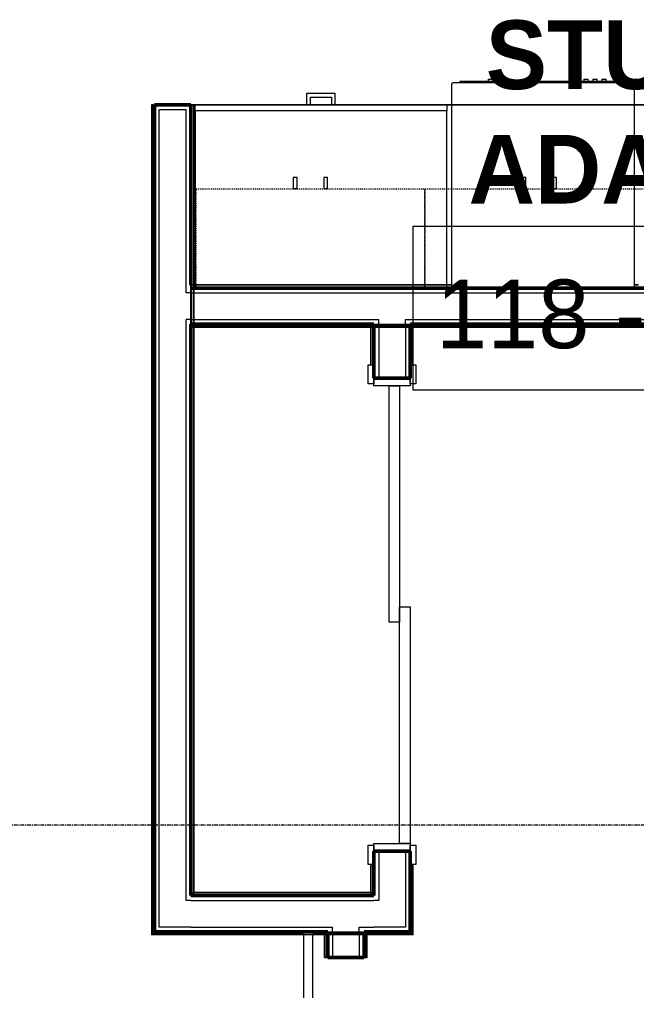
# Model space of a CAD drawing. Header units: inches. Extents: x -4218 to -1830, y 9756 to 12426.
# Drawn here: x -3110.9 to -3030.1, y 11825.5 to 11952.8 of the extents above; entities that cross this region are included whole.
import ezdxf

# ---------------------------------------------------------------- set-up
doc = ezdxf.new("R2010")
doc.units = ezdxf.units.IN
doc.header["$MEASUREMENT"] = 0
doc.linetypes.add('Dash', pattern=[0.25, 0.125, -0.125])
doc.linetypes.add('Grid Line 1_2_', pattern=[0.875, 0.5, -0.125, 0.125, -0.125])
for name, color, linetype, lineweight in [('0-1', 7, 'Continuous', 5), ('0-2', 252, 'Continuous', 9), ('A-AREA-IDEN', 2, 'Continuous', 9), ('A-DOOR-1', 7, 'Continuous', 9), ('A-DOOR-2', 50, 'Continuous', 20), ('A-DOOR-3', 250, 'Continuous', 50), ('A-DOOR-FRAM-1', 50, 'Continuous', 20), ('A-WALL-1', 250, 'Continuous', 50), ('A-WALL-2', 10, 'Continuous', 13), ('A-WALL-3', 253, 'Continuous', 9), ('A-WALL-4', 254, 'Continuous', 9), ('A-WALL-5', 252, 'Continuous', 9), ('A-WALL-6', 7, 'Continuous', 9), ('A-WALL-7', 90, 'Continuous', 9), ('A-WALL-8', 113, 'Continuous', 9), ('Q-CASE-1', 253, 'Continuous', 9), ('Q-CASE-2', 252, 'Continuous', 9), ('Q-CASE-3', 7, 'Continuous', 9), ('Q-CASE-5', 254, 'Continuous', 9), ('Q-CASE-6', 7, 'Dash', 9), ('Q-SPCQ-1', 7, 'Continuous', 9), ('Q-SPCQ-2', 253, 'Continuous', 9), ('Q-SPCQ-3', 252, 'Continuous', 9), ('Q-SPCQ-4', 254, 'Continuous', 9), ('S-GRID-1', 1, 'Grid Line 1_2_', 9)]:
    doc.layers.add(name, color=color, linetype=linetype, lineweight=lineweight)
doc.styles.add('Century Gothic', font='ufonts.com_century-gothic.ttf', dxfattribs={"height": 9})
doc.styles.add('Century Gothic_B', font='GOTHICB.TTF', dxfattribs={"height": 9})

# ---------------------------------------------------------------- blocks, each defined once
blk = doc.blocks.new('Basic Wall _ INT - W4BØF - _5_8 GYP - 2X4 WOOD_BATT_ - 5_8 GYP_ - ___-2701543-BACKGROUND - 1ST FLOOR')
at = {"layer": 'A-WALL-3'}
for p, q in [((-3065.71, 11833.21), (-3065.65, 11833.21)), ((-3065.65, 11833.21), (-3065.36, 11833.21)), ((-3065.42, 11833.02), (-3065.42, 11833.07)), ((-3065.42, 11832.93), (-3065.42, 11833.01)), ((-3065.42, 11832.82), (-3065.42, 11832.92)), ((-3065.77, 11793.86), (-3065.73, 11793.86)), ((-3065.77, 11793.86), (-3065.77, 11789.74)), ((-3065.73, 11793.86), (-3065.65, 11793.86)), ((-3065.65, 11793.86), (-3065.36, 11793.86)), ((-3065.42, 11790.36), (-3065.42, 11793.86)), ((-3065.42, 11789.74), (-3065.42, 11790.34)), ((-3065.42, 11789.54), (-3065.42, 11789.59)), ((-3065.42, 11789.45), (-3065.42, 11789.53)), ((-3065.42, 11789.33), (-3065.42, 11789.44)), ((-3065.77, 11743.34), (-3065.77, 11742.74)), ((-3065.77, 11742.74), (-3065.75, 11742.74))]:
    blk.add_line(p, q, dxfattribs=at)
at = {"layer": 'A-WALL-4'}
for p, q in [((-3065.75, 11833.21), (-3065.77, 11833.21)), ((-3065.57, 11833.21), (-3065.63, 11833.21)), ((-3065.42, 11833.21), (-3065.57, 11833.21)), ((-3065.36, 11833.21), (-3065.42, 11833.21)), ((-3065.75, 11793.86), (-3065.77, 11793.86)), ((-3065.57, 11793.86), (-3065.63, 11793.86)), ((-3065.42, 11793.86), (-3065.57, 11793.86)), ((-3065.36, 11793.86), (-3065.42, 11793.86))]:
    blk.add_line(p, q, dxfattribs=at)
at = {"layer": 'A-WALL-5'}
for p, q in [((-3065.77, 11833.21), (-3065.73, 11833.21)), ((-3065.77, 11833.21), (-3065.77, 11829.86)), ((-3065.73, 11833.21), (-3065.71, 11833.21)), ((-3065.36, 11833.02), (-3065.36, 11833.07)), ((-3065.36, 11832.93), (-3065.36, 11833.01)), ((-3065.36, 11832.82), (-3065.36, 11832.92)), ((-3065.42, 11829.86), (-3065.42, 11832.8)), ((-3065.77, 11829.86), (-3065.75, 11829.86)), ((-3065.63, 11829.86), (-3065.57, 11829.86)), ((-3065.57, 11829.86), (-3065.42, 11829.86)), ((-3065.42, 11829.86), (-3065.36, 11829.86)), ((-3065.65, 11790.36), (-3065.65, 11793.86)), ((-3065.36, 11790.36), (-3065.36, 11793.86)), ((-3065.77, 11789.74), (-3065.77, 11743.36)), ((-3065.65, 11789.74), (-3065.65, 11790.36)), ((-3065.36, 11789.74), (-3065.36, 11790.34)), ((-3065.42, 11742.74), (-3065.42, 11789.33)), ((-3065.36, 11789.54), (-3065.36, 11789.59)), ((-3065.36, 11789.45), (-3065.36, 11789.53)), ((-3065.36, 11789.33), (-3065.36, 11789.44)), ((-3065.73, 11742.74), (-3065.77, 11742.74)), ((-3065.63, 11742.74), (-3065.57, 11742.74)), ((-3065.57, 11742.74), (-3065.42, 11742.74)), ((-3065.42, 11742.74), (-3065.36, 11742.74))]:
    blk.add_line(p, q, dxfattribs=at)
at = {"layer": 'A-WALL-6'}
for p, q in [((-3065.65, 11829.86), (-3065.65, 11833.21)), ((-3065.36, 11829.86), (-3065.36, 11832.8)), ((-3065.73, 11829.86), (-3065.77, 11829.86)), ((-3065.65, 11829.86), (-3065.73, 11829.86)), ((-3065.36, 11829.86), (-3065.65, 11829.86)), ((-3065.65, 11742.74), (-3065.65, 11789.74)), ((-3065.36, 11742.74), (-3065.36, 11789.33)), ((-3065.65, 11742.74), (-3065.73, 11742.74)), ((-3065.36, 11742.74), (-3065.65, 11742.74))]:
    blk.add_line(p, q, dxfattribs=at)
blk = doc.blocks.new('Basic Wall _ INT - W4BØF - _5_8 GYP - 2X4 WOOD_BATT_ - 5_8 GYP_ - ___-2701544-BACKGROUND - 1ST FLOOR')
at = {"layer": 'A-WALL-3'}
for p, q in [((-3070.94, 11833.21), (-3070.65, 11833.21)), ((-3070.87, 11832.95), (-3070.87, 11833.01)), ((-3070.87, 11832.84), (-3070.87, 11832.92)), ((-3070.65, 11833.21), (-3070.59, 11833.21)), ((-3070.65, 11742.74), (-3070.94, 11742.74)), ((-3070.87, 11742.74), (-3070.87, 11743.36)), ((-3070.57, 11742.74), (-3070.65, 11742.74)), ((-3070.52, 11742.74), (-3070.57, 11742.74)), ((-3070.52, 11743.36), (-3070.52, 11742.74))]:
    blk.add_line(p, q, dxfattribs=at)
at = {"layer": 'A-WALL-4'}
for p, q in [((-3070.87, 11833.21), (-3070.94, 11833.21)), ((-3070.73, 11833.21), (-3070.87, 11833.21)), ((-3070.66, 11833.21), (-3070.73, 11833.21)), ((-3070.52, 11833.21), (-3070.55, 11833.21)), ((-3070.94, 11742.74), (-3070.87, 11742.74)), ((-3070.87, 11742.74), (-3070.73, 11742.74)), ((-3070.73, 11742.74), (-3070.66, 11742.74)), ((-3070.55, 11742.74), (-3070.52, 11742.74))]:
    blk.add_line(p, q, dxfattribs=at)
at = {"layer": 'A-WALL-5'}
for p, q in [((-3070.94, 11832.95), (-3070.94, 11833.01)), ((-3070.94, 11832.84), (-3070.94, 11832.92)), ((-3070.59, 11833.21), (-3070.57, 11833.21)), ((-3070.57, 11833.21), (-3070.52, 11833.21)), ((-3070.52, 11833.21), (-3070.52, 11829.86)), ((-3070.87, 11829.86), (-3070.87, 11832.8)), ((-3070.94, 11829.86), (-3070.87, 11829.86)), ((-3070.87, 11829.86), (-3070.73, 11829.86)), ((-3070.73, 11829.86), (-3070.66, 11829.86)), ((-3070.55, 11829.86), (-3070.52, 11829.86)), ((-3070.87, 11793.86), (-3070.94, 11793.86)), ((-3070.73, 11793.86), (-3070.87, 11793.86)), ((-3070.87, 11743.36), (-3070.87, 11793.86)), ((-3070.66, 11793.86), (-3070.73, 11793.86)), ((-3070.52, 11793.86), (-3070.55, 11793.86)), ((-3070.52, 11793.86), (-3070.52, 11743.36)), ((-3070.94, 11742.74), (-3070.94, 11743.36)), ((-3070.65, 11743.36), (-3070.65, 11742.74))]:
    blk.add_line(p, q, dxfattribs=at)
at = {"layer": 'A-WALL-6'}
for p, q in [((-3070.65, 11833.21), (-3070.65, 11829.86)), ((-3070.94, 11829.86), (-3070.94, 11832.8)), ((-3070.65, 11829.86), (-3070.94, 11829.86)), ((-3070.57, 11829.86), (-3070.65, 11829.86)), ((-3070.52, 11829.86), (-3070.57, 11829.86)), ((-3070.94, 11793.86), (-3070.65, 11793.86)), ((-3070.94, 11743.36), (-3070.94, 11793.86)), ((-3070.65, 11793.86), (-3070.65, 11743.36)), ((-3070.65, 11793.86), (-3070.57, 11793.86)), ((-3070.57, 11793.86), (-3070.52, 11793.86))]:
    blk.add_line(p, q, dxfattribs=at)
blk = doc.blocks.new('Basic Wall _ INT - W4BØF - _5_8 GYP - 2X4 WOOD_BATT_ - 5_8 GYP_ - ___-2701547-BACKGROUND - 1ST FLOOR')
at = {"layer": 'A-WALL-3'}
for p, q in [((-3064.9, 11912.86), (-3064.61, 11912.86)), ((-3064.84, 11912.66), (-3064.84, 11912.71)), ((-3064.84, 11912.57), (-3064.84, 11912.65)), ((-3064.84, 11912.45), (-3064.84, 11912.55)), ((-3064.61, 11912.86), (-3064.55, 11912.86)), ((-3064.49, 11907.55), (-3064.49, 11905.8)), ((-3064.49, 11843.8), (-3064.49, 11842.05)), ((-3064.9, 11838.37), (-3064.84, 11838.31)), ((-3064.84, 11838.31), (-3064.69, 11838.17)), ((-3064.69, 11838.16), (-3064.63, 11838.1)), ((-3064.51, 11837.98), (-3064.49, 11837.96))]:
    blk.add_line(p, q, dxfattribs=at)
at = {"layer": 'A-WALL-4'}
for p, q in [((-3064.84, 11912.86), (-3064.9, 11912.86)), ((-3064.69, 11912.86), (-3064.84, 11912.86)), ((-3064.63, 11912.86), (-3064.69, 11912.86)), ((-3064.49, 11912.86), (-3064.51, 11912.86))]:
    blk.add_line(p, q, dxfattribs=at)
at = {"layer": 'A-WALL-5'}
for p, q in [((-3064.9, 11912.66), (-3064.9, 11912.71)), ((-3064.9, 11912.57), (-3064.9, 11912.65)), ((-3064.9, 11912.45), (-3064.9, 11912.55)), ((-3064.84, 11907.55), (-3064.84, 11912.45)), ((-3064.55, 11912.86), (-3064.53, 11912.86)), ((-3064.53, 11912.86), (-3064.49, 11912.86)), ((-3064.49, 11912.86), (-3064.49, 11907.55)), ((-3064.84, 11838.31), (-3064.84, 11842.05)), ((-3064.49, 11842.05), (-3064.49, 11837.96))]:
    blk.add_line(p, q, dxfattribs=at)
at = {"layer": 'A-WALL-6'}
for p, q in [((-3064.9, 11907.55), (-3064.9, 11912.45)), ((-3064.61, 11912.86), (-3064.61, 11907.55)), ((-3064.9, 11838.37), (-3064.9, 11842.05)), ((-3064.61, 11842.05), (-3064.61, 11838.08))]:
    blk.add_line(p, q, dxfattribs=at)
at = {"layer": 'A-WALL-6', "flags": 128}
for points in [[(-3064.61, 11838.08), (-3064.63, 11838.1), (-3064.69, 11838.16), (-3064.78, 11838.25), (-3064.9, 11838.37)], [(-3064.53, 11838), (-3064.55, 11838.02), (-3064.57, 11838.04), (-3064.59, 11838.06), (-3064.6, 11838.07), (-3064.61, 11838.08), (-3064.61, 11838.08)]]:
    blk.add_lwpolyline(points, dxfattribs=at)
blk = doc.blocks.new('Basic Wall _ INT - W4BØF - _5_8 GYP - 2X4 WOOD_BATT_ - 5_8 GYP_ - ___-2701548-BACKGROUND - 1ST FLOOR')
at = {"layer": 'A-WALL-3'}
for p, q in [((-3059.67, 11912.86), (-3059.61, 11912.86)), ((-3059.61, 11912.86), (-3059.32, 11912.86)), ((-3059.39, 11912.66), (-3059.39, 11912.71)), ((-3059.39, 11912.57), (-3059.39, 11912.64)), ((-3059.39, 11912.45), (-3059.39, 11912.55)), ((-3059.74, 11907.55), (-3059.74, 11905.8)), ((-3059.74, 11833.21), (-3059.71, 11833.19)), ((-3059.6, 11833.07), (-3059.53, 11833.01)), ((-3059.53, 11833), (-3059.39, 11832.86)), ((-3059.39, 11832.86), (-3059.32, 11832.8))]:
    blk.add_line(p, q, dxfattribs=at)
at = {"layer": 'A-WALL-4'}
for p, q in [((-3059.71, 11912.86), (-3059.74, 11912.86)), ((-3059.53, 11912.86), (-3059.6, 11912.86)), ((-3059.39, 11912.86), (-3059.53, 11912.86)), ((-3059.32, 11912.86), (-3059.39, 11912.86))]:
    blk.add_line(p, q, dxfattribs=at)
at = {"layer": 'A-WALL-5'}
for p, q in [((-3059.74, 11912.86), (-3059.69, 11912.86)), ((-3059.74, 11912.86), (-3059.74, 11907.55)), ((-3059.69, 11912.86), (-3059.67, 11912.86)), ((-3059.39, 11907.55), (-3059.39, 11912.45)), ((-3059.32, 11912.66), (-3059.32, 11912.71)), ((-3059.32, 11912.57), (-3059.32, 11912.64)), ((-3059.32, 11912.45), (-3059.32, 11912.55)), ((-3059.74, 11842.05), (-3059.74, 11833.21)), ((-3059.39, 11832.86), (-3059.39, 11842.05))]:
    blk.add_line(p, q, dxfattribs=at)
at = {"layer": 'A-WALL-6'}
for p, q in [((-3059.61, 11907.55), (-3059.61, 11912.86)), ((-3059.32, 11907.55), (-3059.32, 11912.45)), ((-3059.61, 11833.08), (-3059.61, 11842.05)), ((-3059.32, 11832.8), (-3059.32, 11842.05))]:
    blk.add_line(p, q, dxfattribs=at)
at = {"layer": 'A-WALL-6', "flags": 128}
for points in [[(-3059.61, 11833.08), (-3059.61, 11833.09), (-3059.62, 11833.1), (-3059.64, 11833.11), (-3059.65, 11833.13), (-3059.67, 11833.15), (-3059.69, 11833.17)], [(-3059.32, 11832.8), (-3059.44, 11832.92), (-3059.53, 11833.01), (-3059.59, 11833.07), (-3059.61, 11833.08)]]:
    blk.add_lwpolyline(points, dxfattribs=at)
blk = doc.blocks.new('SLIDING - FLUSH - 5-0 x 6-8-3203586-BACKGROUND - 1ST FLOOR')
at = {"layer": 'A-DOOR-1'}
for p, q in [((-32.75, 3.25), (-30.25, 3.25)), ((-32.75, 2.5), (-32.75, 3.25)), ((-30.25, 3.25), (-30.25, 2.5)), ((30.25, 3.25), (32.75, 3.25)), ((30.25, 2.5), (30.25, 3.25)), ((32.75, 3.25), (32.75, 2.5)), ((-30.25, 2.5), (-32.75, 2.5)), ((32.75, 2.5), (30.25, 2.5)), ((-32.75, -2.25), (-30.25, -2.25)), ((-32.75, -3), (-32.75, -2.25)), ((-30.25, -2.25), (-30.25, -3)), ((30.25, -2.25), (32.75, -2.25)), ((30.25, -3), (30.25, -2.25)), ((32.75, -2.25), (32.75, -3)), ((-30.25, -3), (-32.75, -3)), ((32.75, -3), (30.25, -3))]:
    blk.add_line(p, q, dxfattribs=at)
at = {"layer": 'A-DOOR-2'}
for p, q in [((-1, -0.88), (-1, 0.5)), ((-1, 0.5), (30, 0.5)), ((30, 0.5), (30, -0.88)), ((-30, -2.25), (-30, -0.88)), ((-30, -0.88), (1, -0.88)), ((30, -0.88), (-1, -0.88)), ((1, -0.88), (1, -2.25)), ((1, -2.25), (-30, -2.25))]:
    blk.add_line(p, q, dxfattribs=at)
at = {"layer": 'A-DOOR-FRAM-1'}
for p, q in [((-31, -2.25), (-31, 2.5)), ((-31, 2.5), (-30, 2.5)), ((-30, 2.5), (-30, -2.25)), ((30, 2.5), (31, 2.5)), ((30, -2.25), (30, 2.5)), ((31, 2.5), (31, -2.25)), ((-30, -2.25), (-31, -2.25)), ((31, -2.25), (30, -2.25))]:
    blk.add_line(p, q, dxfattribs=at)
blk = doc.blocks.new('Basic Wall _ INT - W4BØF - _5_8 GYP - 2X4 WOOD_BATT_ - 5_8 GYP_ - ___-2701550-BACKGROUND - 1ST FLOOR')
at = {"layer": 'A-WALL-3'}
for p, q in [((-3088.49, 11912.74), (-3088.49, 11912.8)), ((-3088.49, 11912.45), (-3088.49, 11912.74)), ((-3088.19, 11912.51), (-3088.26, 11912.51)), ((-3088.07, 11912.51), (-3088.16, 11912.51)), ((-3064.79, 11912.51), (-3064.9, 11912.51)), ((-3064.69, 11912.51), (-3064.78, 11912.51)), ((-3064.63, 11912.51), (-3064.69, 11912.51)), ((-3064.49, 11912.86), (-3059.74, 11912.86)), ((-3060.36, 11912.51), (-3064.46, 11912.51)), ((-3059.74, 11912.51), (-3060.33, 11912.51)), ((-3059.54, 11912.51), (-3059.59, 11912.51)), ((-3059.45, 11912.51), (-3059.53, 11912.51)), ((-3059.33, 11912.51), (-3059.44, 11912.51)), ((-2939.77, 11912.86), (-2938.55, 11912.86)), ((-2938.55, 11912.51), (-2939.77, 11912.51)), ((-2938.55, 11912.84), (-2938.55, 11912.86)), ((-2938.55, 11912.66), (-2938.55, 11912.72)), ((-2938.55, 11912.51), (-2938.55, 11912.66)), ((-2938.55, 11912.45), (-2938.55, 11912.51))]:
    blk.add_line(p, q, dxfattribs=at)
at = {"layer": 'A-WALL-4'}
for p, q in [((-3088.49, 11912.86), (-3088.49, 11912.84)), ((-3088.49, 11912.72), (-3088.49, 11912.66)), ((-3088.49, 11912.66), (-3088.49, 11912.51)), ((-3088.49, 11912.51), (-3088.49, 11912.45))]:
    blk.add_line(p, q, dxfattribs=at)
at = {"layer": 'A-WALL-5'}
for p, q in [((-3088.49, 11912.82), (-3088.49, 11912.86)), ((-3088.49, 11912.86), (-3064.49, 11912.86)), ((-3088.49, 11912.8), (-3088.49, 11912.82)), ((-3088.19, 11912.45), (-3088.26, 11912.45)), ((-3088.07, 11912.45), (-3088.16, 11912.45)), ((-3064.9, 11912.51), (-3088.07, 11912.51)), ((-3064.79, 11912.45), (-3064.9, 11912.45)), ((-3064.69, 11912.45), (-3064.78, 11912.45)), ((-3064.63, 11912.45), (-3064.69, 11912.45)), ((-3064.48, 11912.74), (-3060.36, 11912.74)), ((-3060.36, 11912.45), (-3064.45, 11912.45)), ((-3060.35, 11912.74), (-3059.74, 11912.74)), ((-3059.74, 11912.45), (-3060.32, 11912.45)), ((-3059.74, 11912.86), (-2939.77, 11912.86)), ((-3059.54, 11912.45), (-3059.59, 11912.45)), ((-3059.45, 11912.45), (-3059.53, 11912.45)), ((-3059.33, 11912.45), (-3059.44, 11912.45)), ((-2939.77, 11912.51), (-3059.33, 11912.51)), ((-2939.77, 11912.74), (-2938.55, 11912.74)), ((-2938.55, 11912.45), (-2939.77, 11912.45)), ((-2938.55, 11912.86), (-2938.55, 11912.82)), ((-2938.55, 11912.82), (-2938.55, 11912.76)), ((-2938.55, 11912.76), (-2938.55, 11912.74)), ((-2938.55, 11912.74), (-2938.55, 11912.45))]:
    blk.add_line(p, q, dxfattribs=at)
at = {"layer": 'A-WALL-6'}
for p, q in [((-3088.49, 11912.74), (-3064.49, 11912.74)), ((-3064.9, 11912.45), (-3088.07, 11912.45)), ((-3059.74, 11912.74), (-2939.77, 11912.74)), ((-2939.77, 11912.45), (-3059.32, 11912.45))]:
    blk.add_line(p, q, dxfattribs=at)
blk = doc.blocks.new('Basic Wall _ INT - W4BØF - _5_8 GYP - 2X4 WOOD_BATT_ - 5_8 GYP_ - ___-2701549-BACKGROUND - 1ST FLOOR')
at = {"layer": 'A-WALL-3'}
for p, q in [((-3087.2, 11917.74), (-3088.49, 11917.74)), ((-3088.28, 11918.03), (-3088.33, 11918.03)), ((-3088.19, 11918.03), (-3088.26, 11918.03)), ((-3088.07, 11918.03), (-3088.16, 11918.03)), ((-3054.31, 11917.74), (-3087.07, 11917.74)), ((-3029.8, 11917.74), (-3030.31, 11917.74)), ((-2964.8, 11917.74), (-2996.8, 11917.74)), ((-2938.55, 11917.97), (-2939.77, 11917.97)), ((-2939.77, 11917.61), (-2938.55, 11917.61)), ((-2938.55, 11917.97), (-2938.55, 11918.03)), ((-2938.55, 11917.82), (-2938.55, 11917.97)), ((-2938.55, 11917.75), (-2938.55, 11917.82)), ((-2938.55, 11917.61), (-2938.55, 11917.64))]:
    blk.add_line(p, q, dxfattribs=at)
at = {"layer": 'A-WALL-4'}
for p, q in [((-3088.49, 11917.74), (-3088.49, 11917.99)), ((-3088.49, 11917.68), (-3088.49, 11917.74)), ((-3088.49, 11917.66), (-3088.49, 11917.68)), ((-3088.49, 11917.61), (-3088.49, 11917.66)), ((-3088.49, 11917.61), (-3054.31, 11917.61)), ((-3088.28, 11917.97), (-3088.33, 11917.97)), ((-3088.19, 11917.97), (-3088.26, 11917.97)), ((-3088.07, 11917.97), (-3088.16, 11917.97)), ((-3084.52, 11917.97), (-3088.07, 11917.97)), ((-3054.31, 11917.97), (-3084.5, 11917.97)), ((-3029.8, 11917.97), (-3030.31, 11917.97)), ((-3030.31, 11917.61), (-3029.8, 11917.61)), ((-3029.8, 11917.61), (-2996.8, 11917.61)), ((-2964.8, 11917.97), (-2996.8, 11917.97)), ((-2996.8, 11917.61), (-2964.8, 11917.61)), ((-2964.8, 11917.61), (-2939.8, 11917.61))]:
    blk.add_line(p, q, dxfattribs=at)
at = {"layer": 'A-WALL-5'}
for p, q in [((-3083.82, 11918.03), (-3088.07, 11918.03)), ((-3054.31, 11918.03), (-3083.79, 11918.03)), ((-3029.8, 11918.03), (-3030.31, 11918.03)), ((-2964.8, 11918.03), (-2996.8, 11918.03)), ((-2938.55, 11918.03), (-2939.77, 11918.03)), ((-2938.55, 11917.74), (-2939.77, 11917.74)), ((-2938.55, 11918.03), (-2938.55, 11917.74)), ((-2938.55, 11917.74), (-2938.55, 11917.66)), ((-2938.55, 11917.66), (-2938.55, 11917.61))]:
    blk.add_line(p, q, dxfattribs=at)
at = {"layer": 'A-WALL-7'}
for p, q in [((-3088.49, 11917.97), (-3088.49, 11917.82)), ((-3088.49, 11917.82), (-3088.49, 11917.75)), ((-3088.49, 11917.64), (-3088.49, 11917.61))]:
    blk.add_line(p, q, dxfattribs=at)
blk = doc.blocks.new('Basic Wall _ INT - W4BØF - _5_8 GYP - 2X4 WOOD_BATT_ - 5_8 GYP_ - ___-2701551-BACKGROUND - 1ST FLOOR')
at = {"layer": 'A-WALL-3'}
for p, q in [((-3088.49, 11941.61), (-3088.44, 11941.61)), ((-3088.44, 11941.61), (-3088.36, 11941.61)), ((-3088.36, 11941.61), (-3088.07, 11941.61)), ((-3088.36, 11941.11), (-3088.36, 11941.58)), ((-3088.07, 11941.61), (-3088.07, 11941.11)), ((-3088.49, 11917.99), (-3088.49, 11941.11)), ((-3088.14, 11941.11), (-3088.14, 11918.03)), ((-3088.49, 11912.86), (-3088.49, 11917.61)), ((-3088.36, 11917.63), (-3088.36, 11917.99)), ((-3088.14, 11917.61), (-3088.14, 11916.99)), ((-3088.14, 11916.94), (-3088.14, 11913.49)), ((-3088.14, 11913.48), (-3088.14, 11912.86)), ((-3088.14, 11912.72), (-3088.14, 11912.66)), ((-3088.14, 11912.66), (-3088.14, 11912.57)), ((-3088.14, 11912.57), (-3088.14, 11912.45)), ((-3088.35, 11838.1), (-3088.28, 11838.16)), ((-3088.28, 11838.17), (-3088.14, 11838.31)), ((-3088.14, 11838.31), (-3088.07, 11838.37)), ((-3088.49, 11837.96), (-3088.46, 11837.98))]:
    blk.add_line(p, q, dxfattribs=at)
at = {"layer": 'A-WALL-4'}
for p, q in [((-3088.46, 11941.61), (-3088.49, 11941.61)), ((-3088.49, 11941.11), (-3088.49, 11941.61)), ((-3088.28, 11941.61), (-3088.35, 11941.61)), ((-3088.14, 11941.61), (-3088.28, 11941.61)), ((-3088.07, 11941.61), (-3088.14, 11941.61)), ((-3088.14, 11941.61), (-3088.14, 11941.11)), ((-3088.49, 11917.61), (-3088.49, 11917.99)), ((-3088.14, 11917.99), (-3088.14, 11917.91)), ((-3088.14, 11917.91), (-3088.14, 11917.82)), ((-3088.14, 11917.82), (-3088.14, 11917.76)), ((-3088.07, 11917.99), (-3088.07, 11917.91)), ((-3088.07, 11917.91), (-3088.07, 11917.82)), ((-3088.07, 11917.82), (-3088.07, 11917.76))]:
    blk.add_line(p, q, dxfattribs=at)
at = {"layer": 'A-WALL-5'}
for p, q in [((-3088.36, 11917.99), (-3088.36, 11941.11)), ((-3088.07, 11941.11), (-3088.07, 11917.99)), ((-3088.36, 11916.99), (-3088.36, 11917.61)), ((-3088.36, 11913.49), (-3088.36, 11916.97)), ((-3088.07, 11917.61), (-3088.07, 11916.94)), ((-3088.07, 11916.93), (-3088.07, 11913.49)), ((-3088.36, 11912.86), (-3088.36, 11913.49)), ((-3088.07, 11913.48), (-3088.07, 11912.86)), ((-3088.49, 11837.96), (-3088.49, 11912.86)), ((-3088.14, 11912.45), (-3088.14, 11838.31)), ((-3088.07, 11912.72), (-3088.07, 11912.66)), ((-3088.07, 11912.66), (-3088.07, 11912.57)), ((-3088.07, 11912.57), (-3088.07, 11912.45))]:
    blk.add_line(p, q, dxfattribs=at)
at = {"layer": 'A-WALL-6'}
for p, q in [((-3088.36, 11838.08), (-3088.36, 11912.86)), ((-3088.07, 11912.45), (-3088.07, 11838.37))]:
    blk.add_line(p, q, dxfattribs=at)
at = {"layer": 'A-WALL-6', "flags": 128}
for points in [[(-3088.36, 11838.08), (-3088.36, 11838.08), (-3088.37, 11838.07), (-3088.39, 11838.06), (-3088.4, 11838.04), (-3088.42, 11838.02), (-3088.44, 11838)], [(-3088.07, 11838.37), (-3088.19, 11838.25), (-3088.28, 11838.16), (-3088.34, 11838.1), (-3088.36, 11838.08)]]:
    blk.add_lwpolyline(points, dxfattribs=at)
blk = doc.blocks.new('Basic Wall _ INT - W4BØF - _5_8 GYP - 2X4 WOOD_BATT_ - 5_8 GYP_ - ___-2701552-BACKGROUND - 1ST FLOOR')
at = {"layer": 'A-WALL-3'}
for p, q in [((-3093.59, 11832.86), (-3093.44, 11833)), ((-3093.44, 11833.01), (-3093.38, 11833.07)), ((-3093.26, 11833.19), (-3093.24, 11833.21)), ((-3093.65, 11832.8), (-3093.59, 11832.86))]:
    blk.add_line(p, q, dxfattribs=at)
at = {"layer": 'A-WALL-5'}
for p, q in [((-3093.59, 11941.61), (-3093.65, 11941.61)), ((-3093.44, 11941.61), (-3093.59, 11941.61)), ((-3093.59, 11941.61), (-3093.59, 11832.86)), ((-3093.38, 11941.61), (-3093.44, 11941.61)), ((-3093.24, 11941.61), (-3093.26, 11941.61)), ((-3093.24, 11833.21), (-3093.24, 11941.61))]:
    blk.add_line(p, q, dxfattribs=at)
at = {"layer": 'A-WALL-6'}
for p, q in [((-3093.65, 11941.61), (-3093.36, 11941.61)), ((-3093.65, 11941.61), (-3093.65, 11832.8)), ((-3093.36, 11941.61), (-3093.36, 11833.08)), ((-3093.36, 11941.61), (-3093.28, 11941.61)), ((-3093.28, 11941.61), (-3093.24, 11941.61))]:
    blk.add_line(p, q, dxfattribs=at)
at = {"layer": 'A-WALL-6', "flags": 128}
for points in [[(-3093.36, 11833.08), (-3093.38, 11833.07), (-3093.44, 11833.01), (-3093.53, 11832.92), (-3093.65, 11832.8)], [(-3093.28, 11833.17), (-3093.3, 11833.15), (-3093.32, 11833.13), (-3093.34, 11833.11), (-3093.35, 11833.1), (-3093.36, 11833.09), (-3093.36, 11833.08)]]:
    blk.add_lwpolyline(points, dxfattribs=at)
blk = doc.blocks.new('Basic Wall _ INT - W4BØF - _5_8 GYP - 2X4 WOOD_BATT_ - 5_8 GYP_ - ___-2701553-BACKGROUND - 1ST FLOOR')
at = {"layer": 'A-WALL-3'}
for p, q in [((-3093.44, 11833), (-3093.59, 11832.86)), ((-3093.38, 11833.07), (-3093.44, 11833.01)), ((-3093.24, 11833.21), (-3093.26, 11833.19)), ((-3070.52, 11833.21), (-3065.77, 11833.21)), ((-3059.71, 11833.19), (-3059.74, 11833.21)), ((-3059.53, 11833.01), (-3059.6, 11833.07)), ((-3059.39, 11832.86), (-3059.53, 11833)), ((-3093.59, 11832.86), (-3093.65, 11832.8)), ((-3070.83, 11832.86), (-3070.94, 11832.86)), ((-3070.74, 11832.86), (-3070.82, 11832.86)), ((-3070.67, 11832.86), (-3070.73, 11832.86)), ((-3065.77, 11832.86), (-3070.52, 11832.86)), ((-3065.58, 11832.86), (-3065.63, 11832.86)), ((-3065.49, 11832.86), (-3065.57, 11832.86)), ((-3065.37, 11832.86), (-3065.48, 11832.86)), ((-3059.32, 11832.8), (-3059.39, 11832.86))]:
    blk.add_line(p, q, dxfattribs=at)
at = {"layer": 'A-WALL-5'}
for p, q in [((-3093.24, 11833.21), (-3070.52, 11833.21)), ((-3070.5, 11833.08), (-3066.4, 11833.08)), ((-3066.38, 11833.08), (-3065.77, 11833.08)), ((-3065.77, 11833.21), (-3059.74, 11833.21)), ((-3073.72, 11832.86), (-3093.59, 11832.86)), ((-3070.94, 11832.86), (-3072.47, 11832.86)), ((-3070.83, 11832.8), (-3070.94, 11832.8)), ((-3070.74, 11832.8), (-3070.82, 11832.8)), ((-3070.68, 11832.8), (-3070.73, 11832.8)), ((-3065.77, 11832.8), (-3070.52, 11832.8)), ((-3065.58, 11832.8), (-3065.63, 11832.8)), ((-3065.49, 11832.8), (-3065.57, 11832.8)), ((-3065.37, 11832.8), (-3065.48, 11832.8)), ((-3059.39, 11832.86), (-3065.36, 11832.86))]:
    blk.add_line(p, q, dxfattribs=at)
at = {"layer": 'A-WALL-6'}
for p, q in [((-3093.36, 11833.08), (-3070.52, 11833.08)), ((-3065.77, 11833.08), (-3059.61, 11833.08)), ((-3073.72, 11832.8), (-3093.65, 11832.8)), ((-3070.94, 11832.8), (-3072.47, 11832.8)), ((-3059.32, 11832.8), (-3065.36, 11832.8))]:
    blk.add_line(p, q, dxfattribs=at)
at = {"layer": 'A-WALL-6', "flags": 128}
for points in [[(-3093.65, 11832.8), (-3093.53, 11832.92), (-3093.44, 11833.01), (-3093.38, 11833.07), (-3093.36, 11833.08)], [(-3093.36, 11833.08), (-3093.36, 11833.09), (-3093.35, 11833.1), (-3093.34, 11833.11), (-3093.32, 11833.13), (-3093.3, 11833.15), (-3093.28, 11833.17)], [(-3059.69, 11833.17), (-3059.67, 11833.15), (-3059.65, 11833.13), (-3059.64, 11833.11), (-3059.62, 11833.1), (-3059.61, 11833.09), (-3059.61, 11833.08)], [(-3059.61, 11833.08), (-3059.59, 11833.07), (-3059.53, 11833.01), (-3059.44, 11832.92), (-3059.32, 11832.8)]]:
    blk.add_lwpolyline(points, dxfattribs=at)
blk = doc.blocks.new('Basic Wall _ INT - W4BØF - _5_8 GYP - 2X4 WOOD_BATT_ - 5_8 GYP_ - ___-2701554-BACKGROUND - 1ST FLOOR')
at = {"layer": 'A-WALL-3'}
for p, q in [((-3088.28, 11838.16), (-3088.35, 11838.1)), ((-3088.14, 11838.31), (-3088.28, 11838.17)), ((-3088.07, 11838.37), (-3088.14, 11838.31)), ((-3064.84, 11838.31), (-3064.9, 11838.37)), ((-3064.69, 11838.17), (-3064.84, 11838.31)), ((-3064.63, 11838.1), (-3064.69, 11838.16)), ((-3088.46, 11837.98), (-3088.49, 11837.96)), ((-3064.49, 11837.96), (-3064.51, 11837.98))]:
    blk.add_line(p, q, dxfattribs=at)
at = {"layer": 'A-WALL-5'}
for p, q in [((-3064.84, 11838.31), (-3088.14, 11838.31)), ((-3088.49, 11837.96), (-3064.49, 11837.96))]:
    blk.add_line(p, q, dxfattribs=at)
at = {"layer": 'A-WALL-6'}
for p, q in [((-3064.61, 11838.08), (-3088.36, 11838.08)), ((-3064.9, 11838.37), (-3088.07, 11838.37))]:
    blk.add_line(p, q, dxfattribs=at)
at = {"layer": 'A-WALL-6', "flags": 128}
for points in [[(-3088.44, 11838), (-3088.42, 11838.02), (-3088.4, 11838.04), (-3088.39, 11838.06), (-3088.37, 11838.07), (-3088.36, 11838.08), (-3088.36, 11838.08)], [(-3088.36, 11838.08), (-3088.34, 11838.1), (-3088.28, 11838.16), (-3088.19, 11838.25), (-3088.07, 11838.37)], [(-3064.9, 11838.37), (-3064.78, 11838.25), (-3064.69, 11838.16), (-3064.63, 11838.1), (-3064.61, 11838.08)], [(-3064.61, 11838.08), (-3064.61, 11838.08), (-3064.6, 11838.07), (-3064.59, 11838.06), (-3064.57, 11838.04), (-3064.55, 11838.02), (-3064.53, 11838)]]:
    blk.add_lwpolyline(points, dxfattribs=at)
blk = doc.blocks.new('BARN - FLUSH - 3-0 x 7-0 BARN DOOR-2961665-BACKGROUND - 1ST FLOOR')
at = {"layer": 'A-DOOR-1'}
for p, q in [((21, 5.57), (-60, 5.57)), ((-60, 4.95), (-60, 5.57)), ((-56, 6), (-54.5, 6)), ((-56, 6), (-56, 5.67)), ((-56, 5.67), (-54.5, 5.67)), ((-54.5, 5.67), (-54.5, 6)), ((-23.5, 6), (-22, 6)), ((-23.5, 5.67), (-23.5, 6)), ((-23.5, 5.67), (-22, 5.67)), ((-22, 6), (-22, 5.67)), ((21, 5.57), (21, 4.95)), ((-60, 4.32), (-60, 4.95)), ((-60, 4.32), (21, 4.32)), ((-52, 4.07), (-26, 4.07)), ((21, 4.95), (21, 4.32))]:
    blk.add_line(p, q, dxfattribs=at)
at = {"layer": 'A-DOOR-3'}
for p, q in [((-57, 5.82), (-56, 5.82)), ((-57, 5.57), (-57, 5.82)), ((-54.5, 5.82), (-23.5, 5.82)), ((-22, 5.82), (-21, 5.82)), ((-21, 5.82), (-21, 5.57)), ((-57, 4.07), (-57, 4.32)), ((-52, 4.07), (-57, 4.07)), ((-52, 4.33), (-52, 4.07)), ((-26, 4.07), (-26, 4.32)), ((-21, 4.07), (-26, 4.07)), ((-21, 4.32), (-21, 4.07))]:
    blk.add_line(p, q, dxfattribs=at)
blk = doc.blocks.new('Base Cabinet 3 Drawer 230 - Base Cabinet 3 Drawer 230 33_-2609767-BACKGROUND - 1ST FLOOR')
at = {"layer": 'Q-CASE-1'}
for p, q in [((-0.64, 24), (-1.14, 24)), ((2.11, 24), (2.61, 24)), ((-15.76, 0.38), (-15.76, 0.05)), ((-15.76, 0.05), (-15.76, 0)), ((17.24, 0), (17.24, 0.38))]:
    blk.add_line(p, q, dxfattribs=at)
at = {"layer": 'Q-CASE-2'}
for p, q in [((-15.76, 24), (17.24, 24)), ((-15.76, 23.25), (-15.76, 24)), ((17.24, 23.25), (-15.76, 23.25)), ((-15.76, 23.25), (-15.76, 0.38)), ((-0.64, 24), (-1.14, 24)), ((2.11, 24), (2.61, 24)), ((17.24, 24), (17.24, 23.25)), ((17.24, 3.01), (17.24, 23.25)), ((17.24, 0.38), (17.24, 2.96))]:
    blk.add_line(p, q, dxfattribs=at)
at = {"layer": 'Q-CASE-3'}
for p, q in [((2.61, 25.5), (-1.14, 25.5)), ((-1.14, 25.5), (-1.14, 24)), ((2.61, 24), (2.61, 25.5)), ((-0.64, 24), (-0.64, 25)), ((-0.64, 25), (2.11, 25)), ((2.11, 25), (2.11, 24))]:
    blk.add_line(p, q, dxfattribs=at)
at = {"layer": 'Q-CASE-5'}
for p, q in [((-0.64, 24), (-1.14, 24)), ((2.11, 24), (2.61, 24)), ((-15.76, 0), (17.24, 0))]:
    blk.add_line(p, q, dxfattribs=at)
blk = doc.blocks.new('300 Series Wall Hung Cabinet_302 - 30_ X 27_-2568021-BACKGROUND - 1ST FLOOR')
at = {"layer": 'Q-CASE-3'}
for p, q in [((-1.76, 16.87), (-2.25, 16.87)), ((-2.25, 16.87), (-2.25, 15.38)), ((-1.76, 15.38), (-1.76, 16.87)), ((2.24, 16.87), (1.75, 16.87)), ((1.75, 16.87), (1.75, 15.38)), ((2.24, 15.38), (2.24, 16.87)), ((-1.76, 15.38), (-2.25, 15.38)), ((2.24, 15.38), (1.75, 15.38))]:
    blk.add_line(p, q, dxfattribs=at)
at = {"layer": 'Q-CASE-6'}
for p, q in [((-15, 2.37), (-15, 15.38)), ((-15, 15.38), (15, 15.38)), ((15, 15.38), (15, 2.37)), ((15, 2.37), (-15, 2.37))]:
    blk.add_line(p, q, dxfattribs=at)
blk = doc.blocks.new('CTR - 1st Phase - Unit Layouts_rvt-1-BACKGROUND - 1ST FLOOR')
at = {"layer": 'A-WALL-1'}
for p, q in [((-3093.24, 11941.61), (-3093.24, 11833.21)), ((-3092.61, 11941.61), (-3093.24, 11941.61)), ((-3089.11, 11941.61), (-3092.61, 11941.61)), ((-3088.49, 11941.61), (-3089.11, 11941.61)), ((-3088.49, 11917.99), (-3088.49, 11941.61)), ((-2964.8, 11917.61), (-3088.49, 11917.61)), ((-3088.49, 11912.86), (-3064.49, 11912.86)), ((-3088.49, 11837.96), (-3088.49, 11912.86)), ((-3064.49, 11912.86), (-3064.49, 11905.8)), ((-3059.74, 11905.8), (-3059.74, 11912.86)), ((-3059.74, 11912.86), (-2938.55, 11912.86)), ((-3064.49, 11905.8), (-3059.74, 11905.8)), ((-3059.74, 11843.8), (-3064.49, 11843.8)), ((-3064.49, 11843.8), (-3064.49, 11837.96)), ((-3059.74, 11833.21), (-3059.74, 11843.8)), ((-3064.49, 11837.96), (-3088.49, 11837.96)), ((-3093.24, 11833.21), (-3092.61, 11833.21)), ((-3092.61, 11833.21), (-3088.49, 11833.21)), ((-3088.49, 11833.21), (-3070.52, 11833.21)), ((-3070.52, 11833.21), (-3070.52, 11829.86)), ((-3065.77, 11829.86), (-3065.77, 11833.21)), ((-3065.77, 11833.21), (-3064.49, 11833.21)), ((-3064.49, 11833.21), (-3060.36, 11833.21)), ((-3060.36, 11833.21), (-3059.74, 11833.21)), ((-3070.52, 11829.86), (-3065.77, 11829.86))]:
    blk.add_line(p, q, dxfattribs=at)
at = {"layer": 'A-WALL-2'}
for p, q in [((-3092.61, 11833.83), (-3092.61, 11940.99)), ((-3089.11, 11940.99), (-3092.61, 11940.99)), ((-3089.11, 11917.99), (-3089.11, 11940.99)), ((-3089.11, 11917.61), (-3089.11, 11917.99)), ((-3089.11, 11916.99), (-3089.11, 11917.61)), ((-3088.49, 11916.99), (-3089.11, 11916.99)), ((-3088.49, 11916.99), (-2939.17, 11916.99)), ((-3088.49, 11913.49), (-3089.11, 11913.49)), ((-3089.11, 11837.33), (-3089.11, 11913.49)), ((-3088.49, 11913.49), (-3063.86, 11913.49)), ((-3063.86, 11912.86), (-3063.86, 11913.49)), ((-3060.36, 11912.86), (-3060.36, 11913.49)), ((-3060.36, 11913.49), (-2939.17, 11913.49)), ((-3063.86, 11912.86), (-3063.86, 11905.8)), ((-3060.36, 11912.86), (-3060.36, 11905.8)), ((-3063.86, 11843.8), (-3063.86, 11837.33)), ((-3060.36, 11843.8), (-3060.36, 11833.83)), ((-3088.49, 11837.33), (-3089.11, 11837.33)), ((-3088.49, 11837.33), (-3064.49, 11837.33)), ((-3063.86, 11837.33), (-3064.49, 11837.33)), ((-3089.11, 11833.83), (-3092.61, 11833.83)), ((-3088.49, 11833.83), (-3089.11, 11833.83)), ((-3088.49, 11833.83), (-3069.9, 11833.83)), ((-3069.9, 11833.21), (-3069.9, 11833.83)), ((-3069.9, 11833.21), (-3069.9, 11829.86)), ((-3066.4, 11833.21), (-3066.4, 11833.83)), ((-3066.4, 11833.83), (-3064.49, 11833.83)), ((-3066.4, 11833.21), (-3066.4, 11829.86)), ((-3063.86, 11833.83), (-3064.49, 11833.83)), ((-3060.36, 11833.83), (-3063.86, 11833.83))]:
    blk.add_line(p, q, dxfattribs=at)
at = {"layer": 'A-WALL-3'}
for p, q in [((-3093.24, 11941.61), (-3093.24, 11833.21)), ((-3088.49, 11837.96), (-3088.49, 11912.45)), ((-3088.07, 11912.86), (-3064.9, 11912.86)), ((-3064.49, 11912.45), (-3064.49, 11907.55)), ((-3059.74, 11907.55), (-3059.74, 11912.45)), ((-3059.32, 11912.86), (-2939.77, 11912.86)), ((-3059.74, 11905.8), (-3064.49, 11905.8)), ((-3064.49, 11843.8), (-3059.74, 11843.8)), ((-3064.49, 11842.05), (-3064.49, 11837.96)), ((-3059.74, 11833.21), (-3059.74, 11842.05)), ((-3064.49, 11837.96), (-3088.49, 11837.96)), ((-3088.49, 11833.21), (-3093.24, 11833.21)), ((-3088.49, 11833.21), (-3070.94, 11833.21)), ((-3065.36, 11833.21), (-3064.49, 11833.21)), ((-3059.74, 11833.21), (-3064.49, 11833.21)), ((-3070.52, 11832.8), (-3070.52, 11829.86)), ((-3065.77, 11829.86), (-3065.77, 11832.8))]:
    blk.add_line(p, q, dxfattribs=at)
at = {"layer": 'A-WALL-4'}
for p, q in [((-3088.49, 11941.11), (-3088.49, 11941.61)), ((-3088.49, 11918.03), (-3088.49, 11941.11)), ((-3054.31, 11917.61), (-3088.07, 11917.61)), ((-3029.8, 11917.61), (-3030.31, 11917.61)), ((-3088.49, 11912.45), (-3088.49, 11912.72)), ((-3088.26, 11912.86), (-3088.19, 11912.86)), ((-3088.16, 11912.86), (-3088.07, 11912.86)), ((-3064.9, 11912.86), (-3064.63, 11912.86)), ((-3064.49, 11912.71), (-3064.49, 11912.66)), ((-3064.49, 11912.65), (-3064.49, 11912.57)), ((-3064.49, 11912.55), (-3064.49, 11912.45)), ((-3059.74, 11912.66), (-3059.74, 11912.71)), ((-3059.74, 11912.57), (-3059.74, 11912.64)), ((-3059.74, 11912.45), (-3059.74, 11912.55)), ((-3059.59, 11912.86), (-3059.32, 11912.86)), ((-3064.49, 11907.55), (-3064.49, 11905.8)), ((-3059.74, 11905.8), (-3059.74, 11907.55)), ((-3064.49, 11843.8), (-3064.49, 11842.05)), ((-3070.94, 11833.21), (-3070.67, 11833.21)), ((-3070.52, 11833.01), (-3070.52, 11832.95)), ((-3070.52, 11832.92), (-3070.52, 11832.84)), ((-3065.77, 11833.02), (-3065.77, 11833.07)), ((-3065.77, 11832.93), (-3065.77, 11833.01)), ((-3065.77, 11832.82), (-3065.77, 11832.92)), ((-3065.63, 11833.21), (-3065.36, 11833.21))]:
    blk.add_line(p, q, dxfattribs=at)
at = {"layer": 'A-WALL-5'}
for p, q in [((-3093.24, 11941.61), (-3088.49, 11941.61)), ((-3065.77, 11829.86), (-3070.52, 11829.86))]:
    blk.add_line(p, q, dxfattribs=at)
at = {"layer": 'A-WALL-7'}
for p, q in [((-3088.49, 11917.76), (-3088.49, 11917.99)), ((-3088.28, 11917.61), (-3088.33, 11917.61)), ((-3088.19, 11917.61), (-3088.26, 11917.61)), ((-3088.07, 11917.61), (-3088.16, 11917.61))]:
    blk.add_line(p, q, dxfattribs=at)
at = {"layer": 'A-WALL-8'}
for p, q in [((-3029.05, 11941.61), (-3088.49, 11941.61)), ((-3088.49, 11941.61), (-3088.49, 11917.99)), ((-3088.49, 11917.99), (-3088.49, 11941.61)), ((-3088.49, 11941.61), (-3029.05, 11941.61)), ((-3088.49, 11917.99), (-3088.49, 11917.61)), ((-3088.49, 11917.61), (-3088.49, 11917.99)), ((-3088.49, 11917.61), (-2964.8, 11917.61)), ((-2964.8, 11917.61), (-3088.49, 11917.61))]:
    blk.add_line(p, q, dxfattribs=at)
at = {"layer": 'Q-SPCQ-1'}
for p, q in [((-3049.49, 11944.99), (-3049.49, 11944.74)), ((-3049.49, 11944.99), (-3048.51, 11944.99)), ((-3048.51, 11944.99), (-3047.52, 11944.99)), ((-3047.52, 11944.74), (-3047.52, 11944.99)), ((-3038.16, 11944.99), (-3037.57, 11944.99)), ((-3038.16, 11944.99), (-3038.16, 11944.74)), ((-3037.57, 11944.74), (-3037.57, 11944.99)), ((-3036.98, 11944.99), (-3036.39, 11944.99)), ((-3036.98, 11944.99), (-3036.98, 11944.74)), ((-3036.39, 11944.74), (-3036.39, 11944.99)), ((-3035.8, 11944.99), (-3035.21, 11944.99)), ((-3035.8, 11944.99), (-3035.8, 11944.74)), ((-3035.21, 11944.74), (-3035.21, 11944.99)), ((-3034.62, 11944.99), (-3034.03, 11944.99)), ((-3034.62, 11944.99), (-3034.62, 11944.74)), ((-3034.03, 11944.74), (-3034.03, 11944.99)), ((-3054.31, 11944.29), (-3054.31, 11941.61)), ((-3031.39, 11944.49), (-3054.12, 11944.49)), ((-3053.22, 11944.74), (-3031.41, 11944.74)), ((-3053.22, 11944.74), (-3053.22, 11944.49)), ((-3031.41, 11944.74), (-3031.41, 11944.49)), ((-3030.51, 11944.49), (-3031.39, 11944.49)), ((-3030.31, 11943.42), (-3030.31, 11944.29)), ((-3030.31, 11941.61), (-3030.31, 11943.42))]:
    blk.add_line(p, q, dxfattribs=at)
for centre, radius, start, end in [((-3054.12, 11944.29), 0.197, 90, 180), ((-3054.12, 11944.29), 0.197, 105, 180), ((-3031.39, 11943.42), 1.07, 0, 90), ((-3030.51, 11944.29), 0.197, 0, 90)]:
    blk.add_arc(centre, radius, start, end, dxfattribs=at)
at = {"layer": 'Q-SPCQ-2'}
for p, q in [((-3054.31, 11917.99), (-3054.31, 11917.61)), ((-3030.31, 11917.61), (-3030.31, 11917.99))]:
    blk.add_line(p, q, dxfattribs=at)
at = {"layer": 'Q-SPCQ-3'}
for p, q in [((-3054.31, 11941.61), (-3054.31, 11920.68)), ((-3030.31, 11922.77), (-3030.31, 11941.61)), ((-3030.31, 11917.99), (-3030.31, 11922.74)), ((-3054.31, 11920.63), (-3054.31, 11917.99))]:
    blk.add_line(p, q, dxfattribs=at)
at = {"layer": 'Q-SPCQ-4'}
blk.add_line((-3054.31, 11917.61), (-3030.31, 11917.61), dxfattribs=at)
at = {"layer": '0-2'}
for name, p in [('Base Cabinet 3 Drawer 230 - Base Cabinet 3 Drawer 230 33_-2609767-BACKGROUND - 1ST FLOOR', (-3072.16, 11917.61)), ('Basic Wall _ INT - W4BØF - _5_8 GYP - 2X4 WOOD_BATT_ - 5_8 GYP_ - ___-2701552-BACKGROUND - 1ST FLOOR', (0, 0)), ('Basic Wall _ INT - W4BØF - _5_8 GYP - 2X4 WOOD_BATT_ - 5_8 GYP_ - ___-2701551-BACKGROUND - 1ST FLOOR', (0, 0)), ('300 Series Wall Hung Cabinet_302 - 30_ X 27_-2568021-BACKGROUND - 1ST FLOOR', (-3072.8, 11915.24)), ('300 Series Wall Hung Cabinet_302 - 30_ X 27_-2568021-BACKGROUND - 1ST FLOOR', (-3042.8, 11915.24)), ('Basic Wall _ INT - W4BØF - _5_8 GYP - 2X4 WOOD_BATT_ - 5_8 GYP_ - ___-2701549-BACKGROUND - 1ST FLOOR', (0, 0)), ('Basic Wall _ INT - W4BØF - _5_8 GYP - 2X4 WOOD_BATT_ - 5_8 GYP_ - ___-2701550-BACKGROUND - 1ST FLOOR', (0, 0)), ('Basic Wall _ INT - W4BØF - _5_8 GYP - 2X4 WOOD_BATT_ - 5_8 GYP_ - ___-2701547-BACKGROUND - 1ST FLOOR', (0, 0)), ('Basic Wall _ INT - W4BØF - _5_8 GYP - 2X4 WOOD_BATT_ - 5_8 GYP_ - ___-2701548-BACKGROUND - 1ST FLOOR', (0, 0)), ('Basic Wall _ INT - W4BØF - _5_8 GYP - 2X4 WOOD_BATT_ - 5_8 GYP_ - ___-2701554-BACKGROUND - 1ST FLOOR', (0, 0)), ('Basic Wall _ INT - W4BØF - _5_8 GYP - 2X4 WOOD_BATT_ - 5_8 GYP_ - ___-2701553-BACKGROUND - 1ST FLOOR', (0, 0)), ('Basic Wall _ INT - W4BØF - _5_8 GYP - 2X4 WOOD_BATT_ - 5_8 GYP_ - ___-2701544-BACKGROUND - 1ST FLOOR', (0, 0)), ('Basic Wall _ INT - W4BØF - _5_8 GYP - 2X4 WOOD_BATT_ - 5_8 GYP_ - ___-2701543-BACKGROUND - 1ST FLOOR', (0, 0))]:
    blk.add_blockref(name, p, dxfattribs=at)
for name, p, rotation in [('SLIDING - FLUSH - 5-0 x 6-8-3203586-BACKGROUND - 1ST FLOOR', (-3061.99, 11874.8), 89.99999999997253), ('BARN - FLUSH - 3-0 x 7-0 BARN DOOR-2961665-BACKGROUND - 1ST FLOOR', (-3068.15, 11811.86), 89.9999999999788)]:
    blk.add_blockref(name, p, dxfattribs=dict(at, rotation=rotation))

msp = doc.modelspace()

# ---------------------------------------------------------------- linework, layer by layer
at = {"layer": 'A-AREA-IDEN', "flags": 128}
msp.add_lwpolyline([(-3059.33, 11925.72), (-2974.83, 11925.72), (-2974.83, 11904.22), (-3059.33, 11904.22)], close=True, dxfattribs=at)
at = {"layer": 'S-GRID-1'}
msp.add_line((-1830.2, 11847.19), (-4168.71, 11847.19), dxfattribs=at)

# ---------------------------------------------------------------- block references
at = {"layer": '0-1'}
msp.add_blockref('CTR - 1st Phase - Unit Layouts_rvt-1-BACKGROUND - 1ST FLOOR', (0, 0), dxfattribs=at)

# ---------------------------------------------------------------- texts
at = {"layer": 'A-AREA-IDEN', "char_height": 9, "attachment_point": 1}
for s, insert, width, style in [('STUDIO A -', (-3049.82, 11952.69), 79.083, 'Century Gothic_B'), ('ADA TYPE B', (-3052.07, 11937.69), 84.537, 'Century Gothic_B'), ('118 - (469 SF)', (-3056.33, 11918.72), 94.839, 'Century Gothic')]:
    msp.add_mtext(s, dxfattribs=dict(at, insert=insert, width=width, style=style))

doc.saveas('drawing.dxf')
